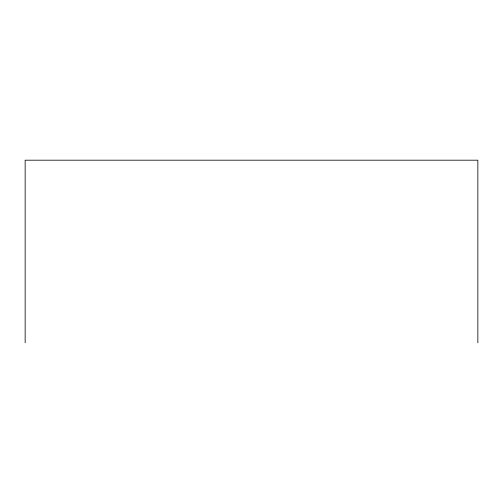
<?xml version="1.0" encoding="UTF-8"?>
<svg xmlns="http://www.w3.org/2000/svg" width="503" height="503" viewBox="0 0 503 503"><rect width="100%" height="100%" fill="white"/><g stroke="black" fill="none" stroke-linecap="round" stroke-linejoin="round"><path stroke-width="0.75" d="M477.85 342.807L477.85 160.193L25.15 160.193L25.15 342.807"/></g></svg>
